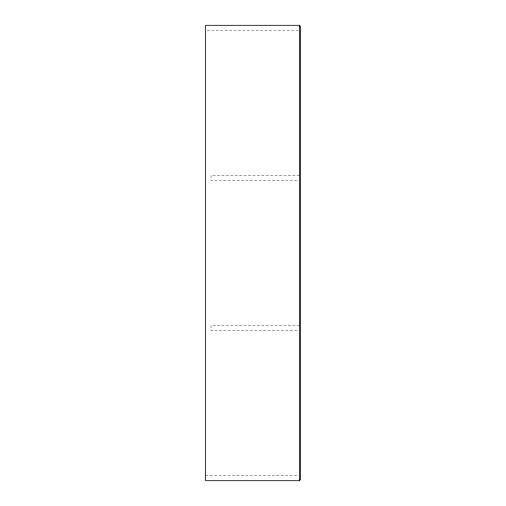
<?xml version="1.0" encoding="UTF-8"?>
<svg xmlns="http://www.w3.org/2000/svg" width="506" height="506" viewBox="0 0 506 506"><rect width="100%" height="100%" fill="white"/><g stroke="black" fill="none" stroke-linecap="round" stroke-linejoin="round"><path stroke-width="0.38" stroke-dasharray="2.53 1.9" d="M207.188 30.562L298.749 30.562M299.533 175.348L211.015 175.348L211.021 180.61L299.533 180.61M299.533 325.39L211.015 325.39L211.021 330.652L299.533 330.652M205.613 475.431L298.749 475.431"/><path stroke-width="0.76" d="M299.533 26.154L300.387 26.154L300.387 479.846L299.533 479.846M299.533 25.3L205.613 25.3L205.613 480.7L299.533 480.7L299.533 25.3"/></g></svg>
